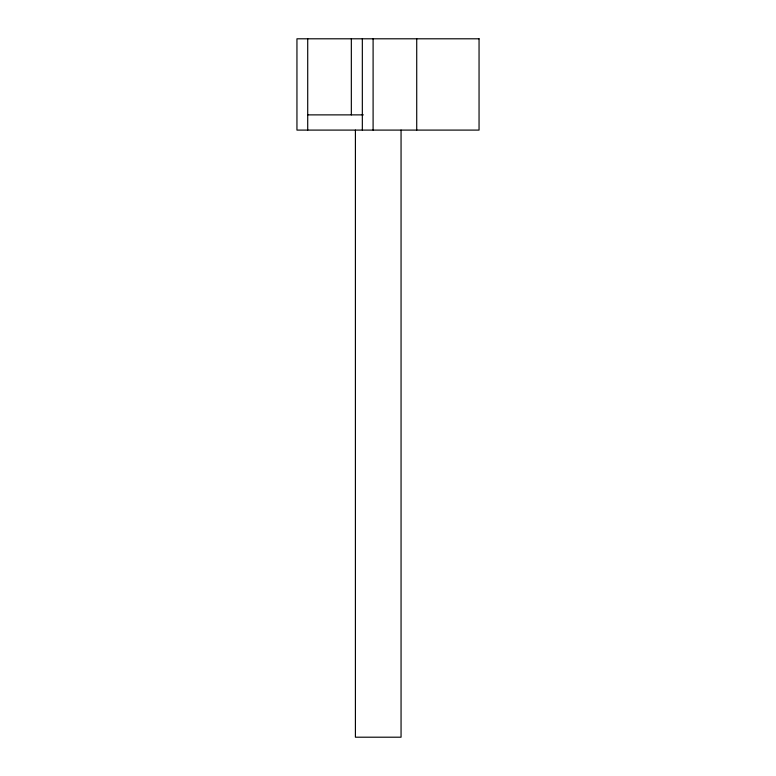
<?xml version="1.0" encoding="UTF-8"?>
<svg xmlns="http://www.w3.org/2000/svg" width="776" height="776" viewBox="0 0 776 776"><rect width="100%" height="100%" fill="white"/><g stroke="black" fill="none" stroke-linecap="round" stroke-linejoin="round"><path stroke-width="1.16" d="M307.713 114.877L363.323 114.877M416.722 38.8L416.722 130.096M401.056 130.096L401.056 737.2L355.408 737.2L355.408 130.096M373.101 38.8L373.101 130.096M362.334 38.8L362.334 130.096M351.334 38.8L351.334 114.877M307.713 38.8L307.713 130.096M479.054 38.8L296.946 38.8L296.946 130.096L479.054 130.096L479.054 38.8"/></g></svg>
